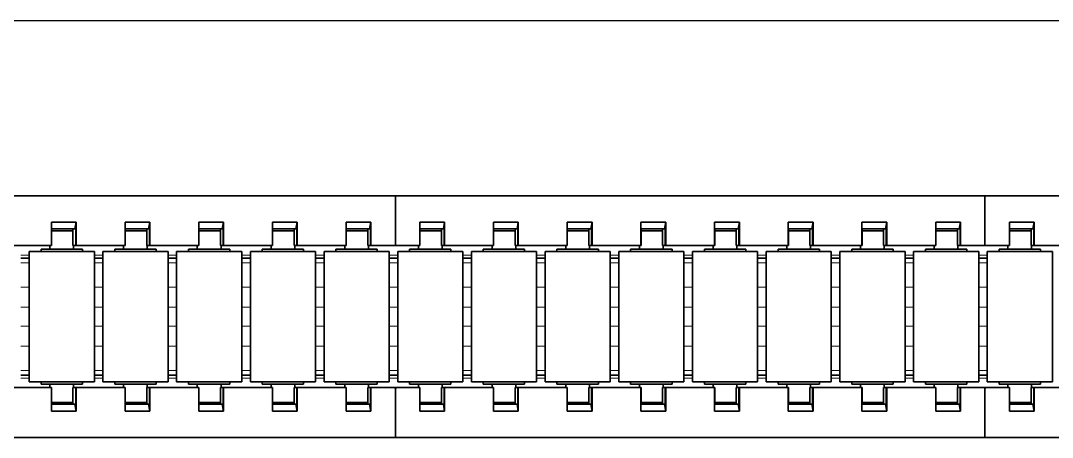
# Model space of a CAD drawing. Header units: inches. Extents: x 185496 to 352137, y 107182 to 179410.
# Drawn here: x 238042.2 to 238216.6, y 165834.1 to 165904.5 of the extents above; entities that cross this region are included whole.
import ezdxf

# ---------------------------------------------------------------- set-up
doc = ezdxf.new("R2010")
doc.units = ezdxf.units.IN
doc.header["$MEASUREMENT"] = 0

# ---------------------------------------------------------------- blocks, each defined once
blk = doc.blocks.new('liaojia')
at = {"color": 7, "lineweight": 35, "ltscale": 0.249049}
for p, q in [((799665.87, -279545.85), (799665.87, -279645.46)), ((799706.67, -279645.46), (799706.67, -279545.85)), ((799665.87, -279645.46), (799665.87, -279745.08)), ((799706.67, -279745.08), (799706.67, -279645.46)), ((799665.87, -279745.08), (799665.87, -279844.7)), ((799706.67, -279844.7), (799706.67, -279745.08))]:
    blk.add_line(p, q, dxfattribs=at)
at = {"color": 7, "lineweight": 35, "ltscale": 0.020671}
for p, q in [((799674.27, -279628.88), (799674.27, -279637.15)), ((799698.27, -279637.15), (799698.27, -279628.88)), ((799674.27, -279653.78), (799674.27, -279662.05)), ((799698.27, -279662.05), (799698.27, -279653.78)), ((799674.27, -279666.24), (799674.27, -279674.5)), ((799698.27, -279674.5), (799698.27, -279666.24)), ((799674.27, -279678.69), (799674.27, -279686.96)), ((799698.27, -279686.96), (799698.27, -279678.69)), ((799674.27, -279691.14), (799674.27, -279699.41)), ((799698.27, -279699.41), (799698.27, -279691.14)), ((799674.27, -279703.59), (799674.27, -279711.86)), ((799698.27, -279711.86), (799698.27, -279703.59)), ((799674.27, -279716.05), (799674.27, -279724.31)), ((799698.27, -279724.31), (799698.27, -279716.05)), ((799674.27, -279728.5), (799674.27, -279736.77)), ((799698.27, -279736.77), (799698.27, -279728.5)), ((799674.27, -279753.4), (799674.27, -279761.67)), ((799698.27, -279761.67), (799698.27, -279753.4)), ((799674.27, -279765.85), (799674.27, -279774.12)), ((799698.27, -279774.12), (799698.27, -279765.85)), ((799674.27, -279778.31), (799674.27, -279786.58)), ((799698.27, -279786.58), (799698.27, -279778.31)), ((799674.27, -279790.76), (799674.27, -279799.03)), ((799698.27, -279799.03), (799698.27, -279790.76)), ((799674.27, -279803.21), (799674.27, -279811.48)), ((799698.27, -279811.48), (799698.27, -279803.21))]:
    blk.add_line(p, q, dxfattribs=at)
at = {"color": 7, "lineweight": 35, "ltscale": 0.012551}
for p, q in [((799675.27, -279639.09), (799675.27, -279634.07)), ((799697.27, -279634.07), (799697.27, -279639.09)), ((799675.27, -279651.54), (799675.27, -279646.52)), ((799697.27, -279646.52), (799697.27, -279651.54)), ((799675.27, -279688.9), (799675.27, -279683.88)), ((799697.27, -279683.88), (799697.27, -279688.9)), ((799675.27, -279701.35), (799675.27, -279696.33)), ((799697.27, -279696.33), (799697.27, -279701.35)), ((799675.27, -279726.26), (799675.27, -279721.24)), ((799697.27, -279721.24), (799697.27, -279726.26)), ((799675.27, -279738.71), (799675.27, -279733.69)), ((799697.27, -279733.69), (799697.27, -279738.71)), ((799675.27, -279751.16), (799675.27, -279746.14)), ((799697.27, -279746.14), (799697.27, -279751.16)), ((799675.27, -279776.07), (799675.27, -279771.05)), ((799697.27, -279771.05), (799697.27, -279776.07)), ((799675.27, -279788.52), (799675.27, -279783.5)), ((799697.27, -279783.5), (799697.27, -279788.52))]:
    blk.add_line(p, q, dxfattribs=at)
at = {"color": 7, "lineweight": 35, "ltscale": 0.055}
for p, q in [((799675.27, -279634.07), (799697.27, -279634.07)), ((799675.27, -279645.07), (799697.27, -279645.07)), ((799675.27, -279646.52), (799697.27, -279646.52)), ((799675.27, -279657.52), (799697.27, -279657.52)), ((799675.27, -279658.97), (799697.27, -279658.97)), ((799675.27, -279669.97), (799697.27, -279669.97)), ((799675.27, -279671.43), (799697.27, -279671.43)), ((799675.27, -279682.43), (799697.27, -279682.43)), ((799675.27, -279683.88), (799697.27, -279683.88)), ((799675.27, -279694.88), (799697.27, -279694.88)), ((799675.27, -279696.33), (799697.27, -279696.33)), ((799675.27, -279707.33), (799697.27, -279707.33)), ((799675.27, -279708.78), (799697.27, -279708.78)), ((799675.27, -279719.78), (799697.27, -279719.78)), ((799675.27, -279721.24), (799697.27, -279721.24)), ((799675.27, -279732.24), (799697.27, -279732.24)), ((799675.27, -279733.69), (799697.27, -279733.69)), ((799675.27, -279744.69), (799697.27, -279744.69)), ((799675.27, -279746.14), (799697.27, -279746.14)), ((799675.27, -279757.14), (799697.27, -279757.14)), ((799675.27, -279758.59), (799697.27, -279758.59)), ((799675.27, -279769.59), (799697.27, -279769.59)), ((799675.27, -279771.05), (799697.27, -279771.05)), ((799675.27, -279782.05), (799697.27, -279782.05)), ((799675.27, -279783.5), (799697.27, -279783.5)), ((799675.27, -279794.5), (799697.27, -279794.5)), ((799675.27, -279795.95), (799697.27, -279795.95)), ((799675.27, -279806.95), (799697.27, -279806.95))]:
    blk.add_line(p, q, dxfattribs=at)
at = {"color": 7, "lineweight": 35, "ltscale": 0.007987}
for p, q in [((799674.87, -279639.26), (799674.87, -279636.07)), ((799697.67, -279636.07), (799697.67, -279639.26)), ((799674.87, -279676.62), (799674.87, -279673.43)), ((799697.67, -279673.43), (799697.67, -279676.62)), ((799674.87, -279689.07), (799674.87, -279685.88)), ((799697.67, -279685.88), (799697.67, -279689.07)), ((799674.87, -279726.43), (799674.87, -279723.24)), ((799697.67, -279723.24), (799697.67, -279726.43)), ((799674.87, -279738.88), (799674.87, -279735.69)), ((799697.67, -279735.69), (799697.67, -279738.88)), ((799674.87, -279763.79), (799674.87, -279760.59)), ((799697.67, -279760.59), (799697.67, -279763.79)), ((799674.87, -279776.24), (799674.87, -279773.05)), ((799697.67, -279773.05), (799697.67, -279776.24))]:
    blk.add_line(p, q, dxfattribs=at)
at = {"color": 7, "lineweight": 35, "ltscale": 0.000999832}
for p, q in [((799674.87, -279636.07), (799675.27, -279636.07)), ((799674.87, -279643.07), (799675.27, -279643.07)), ((799674.87, -279648.52), (799675.27, -279648.52)), ((799674.87, -279655.52), (799675.27, -279655.52)), ((799674.87, -279660.97), (799675.27, -279660.97)), ((799674.87, -279667.97), (799675.27, -279667.97)), ((799674.87, -279673.43), (799675.27, -279673.43)), ((799674.87, -279680.43), (799675.27, -279680.43)), ((799674.87, -279685.88), (799675.27, -279685.88)), ((799674.87, -279692.88), (799675.27, -279692.88)), ((799674.87, -279698.33), (799675.27, -279698.33)), ((799674.87, -279705.33), (799675.27, -279705.33)), ((799674.87, -279710.78), (799675.27, -279710.78)), ((799674.87, -279717.78), (799675.27, -279717.78)), ((799674.87, -279723.24), (799675.27, -279723.24)), ((799674.87, -279730.24), (799675.27, -279730.24)), ((799674.87, -279735.69), (799675.27, -279735.69)), ((799674.87, -279742.69), (799675.27, -279742.69)), ((799674.87, -279748.14), (799675.27, -279748.14)), ((799674.87, -279755.14), (799675.27, -279755.14)), ((799674.87, -279760.59), (799675.27, -279760.59)), ((799674.87, -279767.59), (799675.27, -279767.59)), ((799674.87, -279773.05), (799675.27, -279773.05)), ((799674.87, -279780.05), (799675.27, -279780.05)), ((799674.87, -279785.5), (799675.27, -279785.5)), ((799674.87, -279792.5), (799675.27, -279792.5)), ((799674.87, -279797.95), (799675.27, -279797.95)), ((799674.87, -279804.95), (799675.27, -279804.95))]:
    blk.add_line(p, q, dxfattribs=at)
at = {"color": 7, "lineweight": 35, "ltscale": 0.001}
for p, q in [((799697.27, -279636.07), (799697.67, -279636.07)), ((799697.27, -279643.07), (799697.67, -279643.07)), ((799697.27, -279648.52), (799697.67, -279648.52)), ((799697.27, -279655.52), (799697.67, -279655.52)), ((799697.27, -279660.97), (799697.67, -279660.97)), ((799697.27, -279667.97), (799697.67, -279667.97)), ((799697.27, -279673.43), (799697.67, -279673.43)), ((799697.27, -279680.43), (799697.67, -279680.43)), ((799697.27, -279685.88), (799697.67, -279685.88)), ((799697.27, -279692.88), (799697.67, -279692.88)), ((799697.27, -279698.33), (799697.67, -279698.33)), ((799697.27, -279705.33), (799697.67, -279705.33)), ((799697.27, -279710.78), (799697.67, -279710.78)), ((799697.27, -279717.78), (799697.67, -279717.78)), ((799697.27, -279723.24), (799697.67, -279723.24)), ((799697.27, -279730.24), (799697.67, -279730.24)), ((799697.27, -279735.69), (799697.67, -279735.69)), ((799697.27, -279742.69), (799697.67, -279742.69)), ((799697.27, -279748.14), (799697.67, -279748.14)), ((799697.27, -279755.14), (799697.67, -279755.14)), ((799697.27, -279760.59), (799697.67, -279760.59)), ((799697.27, -279767.59), (799697.67, -279767.59)), ((799697.27, -279773.05), (799697.67, -279773.05)), ((799697.27, -279780.05), (799697.67, -279780.05)), ((799697.27, -279785.5), (799697.67, -279785.5)), ((799697.27, -279792.5), (799697.67, -279792.5)), ((799697.27, -279797.95), (799697.67, -279797.95)), ((799697.27, -279804.95), (799697.67, -279804.95))]:
    blk.add_line(p, q, dxfattribs=at)
at = {"color": 7, "lineweight": 35, "ltscale": 0.002965}
for p, q in [((799670.31, -279637.15), (799671.47, -279637.36)), ((799701.07, -279637.36), (799702.24, -279637.15)), ((799670.31, -279649.6), (799671.47, -279649.82)), ((799701.07, -279649.82), (799702.24, -279649.6)), ((799670.31, -279662.05), (799671.47, -279662.27)), ((799701.07, -279662.27), (799702.24, -279662.05)), ((799670.31, -279674.5), (799671.47, -279674.72)), ((799701.07, -279674.72), (799702.24, -279674.5)), ((799670.31, -279686.96), (799671.47, -279687.17)), ((799701.07, -279687.17), (799702.24, -279686.96)), ((799670.31, -279699.41), (799671.47, -279699.63)), ((799701.07, -279699.63), (799702.24, -279699.41)), ((799670.31, -279711.86), (799671.47, -279712.08)), ((799701.07, -279712.08), (799702.24, -279711.86)), ((799670.31, -279724.31), (799671.47, -279724.53)), ((799701.07, -279724.53), (799702.24, -279724.31)), ((799670.31, -279736.77), (799671.47, -279736.98)), ((799701.07, -279736.98), (799702.24, -279736.77)), ((799670.31, -279749.22), (799671.47, -279749.44)), ((799701.07, -279749.44), (799702.24, -279749.22)), ((799670.31, -279761.67), (799671.47, -279761.89)), ((799701.07, -279761.89), (799702.24, -279761.67)), ((799670.31, -279774.12), (799671.47, -279774.34)), ((799701.07, -279774.34), (799702.24, -279774.12)), ((799670.31, -279786.58), (799671.47, -279786.79)), ((799701.07, -279786.79), (799702.24, -279786.58)), ((799670.31, -279799.03), (799671.47, -279799.25)), ((799701.07, -279799.25), (799702.24, -279799.03))]:
    blk.add_line(p, q, dxfattribs=at)
at = {"color": 7, "lineweight": 35, "ltscale": 0.009914}
for p, q in [((799670.31, -279637.15), (799674.27, -279637.15)), ((799698.27, -279637.15), (799702.24, -279637.15)), ((799674.27, -279641.33), (799670.31, -279641.33)), ((799702.24, -279641.33), (799698.27, -279641.33)), ((799670.31, -279649.6), (799674.27, -279649.6)), ((799698.27, -279649.6), (799702.24, -279649.6)), ((799674.27, -279653.78), (799670.31, -279653.78)), ((799702.24, -279653.78), (799698.27, -279653.78)), ((799670.31, -279662.05), (799674.27, -279662.05)), ((799698.27, -279662.05), (799702.24, -279662.05)), ((799674.27, -279666.24), (799670.31, -279666.24)), ((799702.24, -279666.24), (799698.27, -279666.24)), ((799670.31, -279674.5), (799674.27, -279674.5)), ((799698.27, -279674.5), (799702.24, -279674.5)), ((799674.27, -279678.69), (799670.31, -279678.69)), ((799702.24, -279678.69), (799698.27, -279678.69)), ((799670.31, -279686.96), (799674.27, -279686.96)), ((799698.27, -279686.96), (799702.24, -279686.96)), ((799674.27, -279691.14), (799670.31, -279691.14)), ((799702.24, -279691.14), (799698.27, -279691.14)), ((799670.31, -279699.41), (799674.27, -279699.41)), ((799698.27, -279699.41), (799702.24, -279699.41)), ((799674.27, -279703.59), (799670.31, -279703.59)), ((799702.24, -279703.59), (799698.27, -279703.59)), ((799670.31, -279711.86), (799674.27, -279711.86)), ((799698.27, -279711.86), (799702.24, -279711.86)), ((799674.27, -279716.05), (799670.31, -279716.05)), ((799702.24, -279716.05), (799698.27, -279716.05)), ((799670.31, -279724.31), (799674.27, -279724.31)), ((799698.27, -279724.31), (799702.24, -279724.31)), ((799674.27, -279728.5), (799670.31, -279728.5)), ((799702.24, -279728.5), (799698.27, -279728.5)), ((799670.31, -279736.77), (799674.27, -279736.77)), ((799698.27, -279736.77), (799702.24, -279736.77)), ((799674.27, -279740.95), (799670.31, -279740.95)), ((799702.24, -279740.95), (799698.27, -279740.95)), ((799670.31, -279749.22), (799674.27, -279749.22)), ((799698.27, -279749.22), (799702.24, -279749.22)), ((799674.27, -279753.4), (799670.31, -279753.4)), ((799702.24, -279753.4), (799698.27, -279753.4)), ((799670.31, -279761.67), (799674.27, -279761.67)), ((799698.27, -279761.67), (799702.24, -279761.67)), ((799674.27, -279765.85), (799670.31, -279765.85)), ((799702.24, -279765.85), (799698.27, -279765.85)), ((799670.31, -279774.12), (799674.27, -279774.12)), ((799698.27, -279774.12), (799702.24, -279774.12)), ((799674.27, -279778.31), (799670.31, -279778.31)), ((799702.24, -279778.31), (799698.27, -279778.31)), ((799670.31, -279786.58), (799674.27, -279786.58)), ((799698.27, -279786.58), (799702.24, -279786.58)), ((799674.27, -279790.76), (799670.31, -279790.76)), ((799702.24, -279790.76), (799698.27, -279790.76)), ((799670.31, -279799.03), (799674.27, -279799.03)), ((799698.27, -279799.03), (799702.24, -279799.03)), ((799674.27, -279803.21), (799670.31, -279803.21)), ((799702.24, -279803.21), (799698.27, -279803.21))]:
    blk.add_line(p, q, dxfattribs=at)
at = {"color": 7, "lineweight": 35, "ltscale": 0.01046}
for p, q in [((799670.31, -279641.33), (799670.31, -279637.15)), ((799702.24, -279637.15), (799702.24, -279641.33)), ((799670.31, -279653.78), (799670.31, -279649.6)), ((799702.24, -279649.6), (799702.24, -279653.78)), ((799670.31, -279666.24), (799670.31, -279662.05)), ((799702.24, -279662.05), (799702.24, -279666.24)), ((799670.31, -279678.69), (799670.31, -279674.5)), ((799702.24, -279674.5), (799702.24, -279678.69)), ((799670.31, -279691.14), (799670.31, -279686.96)), ((799702.24, -279686.96), (799702.24, -279691.14)), ((799670.31, -279703.59), (799670.31, -279699.41)), ((799702.24, -279699.41), (799702.24, -279703.59)), ((799670.31, -279716.05), (799670.31, -279711.86)), ((799702.24, -279711.86), (799702.24, -279716.05)), ((799670.31, -279728.5), (799670.31, -279724.31)), ((799702.24, -279724.31), (799702.24, -279728.5)), ((799670.31, -279740.95), (799670.31, -279736.77)), ((799702.24, -279736.77), (799702.24, -279740.95)), ((799670.31, -279753.4), (799670.31, -279749.22)), ((799702.24, -279749.22), (799702.24, -279753.4)), ((799670.31, -279765.85), (799670.31, -279761.67)), ((799702.24, -279761.67), (799702.24, -279765.85)), ((799670.31, -279778.31), (799670.31, -279774.12)), ((799702.24, -279774.12), (799702.24, -279778.31)), ((799670.31, -279790.76), (799670.31, -279786.58)), ((799702.24, -279786.58), (799702.24, -279790.76)), ((799670.31, -279803.21), (799670.31, -279799.03)), ((799702.24, -279799.03), (799702.24, -279803.21))]:
    blk.add_line(p, q, dxfattribs=at)
at = {"color": 7, "lineweight": 35, "ltscale": 0.007}
for p, q in [((799671.47, -279637.22), (799674.27, -279637.22)), ((799671.47, -279637.68), (799674.27, -279637.68)), ((799698.27, -279637.22), (799701.07, -279637.22)), ((799701.07, -279637.68), (799698.27, -279637.68)), ((799671.47, -279641.31), (799674.27, -279641.31)), ((799698.27, -279641.31), (799701.07, -279641.31)), ((799671.47, -279649.67), (799674.27, -279649.67)), ((799674.27, -279650.13), (799671.47, -279650.13)), ((799698.27, -279649.67), (799701.07, -279649.67)), ((799701.07, -279650.13), (799698.27, -279650.13)), ((799671.47, -279653.77), (799674.27, -279653.77)), ((799701.07, -279653.77), (799698.27, -279653.77)), ((799671.47, -279662.13), (799674.27, -279662.13)), ((799671.47, -279662.58), (799674.27, -279662.58)), ((799698.27, -279662.13), (799701.07, -279662.13)), ((799701.07, -279662.58), (799698.27, -279662.58)), ((799671.47, -279666.22), (799674.27, -279666.22)), ((799701.07, -279666.22), (799698.27, -279666.22)), ((799671.47, -279674.58), (799674.27, -279674.58)), ((799671.47, -279675.03), (799674.27, -279675.03)), ((799698.27, -279674.58), (799701.07, -279674.58)), ((799701.07, -279675.03), (799698.27, -279675.03)), ((799671.47, -279678.67), (799674.27, -279678.67)), ((799701.07, -279678.67), (799698.27, -279678.67)), ((799671.47, -279687.03), (799674.27, -279687.03)), ((799671.47, -279687.49), (799674.27, -279687.49)), ((799698.27, -279687.03), (799701.07, -279687.03)), ((799701.07, -279687.49), (799698.27, -279687.49)), ((799671.47, -279691.12), (799674.27, -279691.12)), ((799701.07, -279691.12), (799698.27, -279691.12)), ((799671.47, -279699.48), (799674.27, -279699.48)), ((799698.27, -279699.48), (799701.07, -279699.48)), ((799671.47, -279699.94), (799674.27, -279699.94)), ((799701.07, -279699.94), (799698.27, -279699.94)), ((799671.47, -279703.58), (799674.27, -279703.58)), ((799701.07, -279703.58), (799698.27, -279703.58)), ((799671.47, -279711.94), (799674.27, -279711.94)), ((799698.27, -279711.94), (799701.07, -279711.94)), ((799671.47, -279712.39), (799674.27, -279712.39)), ((799701.07, -279712.39), (799698.27, -279712.39)), ((799671.47, -279716.03), (799674.27, -279716.03)), ((799701.07, -279716.03), (799698.27, -279716.03)), ((799671.47, -279724.39), (799674.27, -279724.39)), ((799671.47, -279724.84), (799674.27, -279724.84)), ((799698.27, -279724.39), (799701.07, -279724.39)), ((799701.07, -279724.84), (799698.27, -279724.84)), ((799671.47, -279728.48), (799674.27, -279728.48)), ((799701.07, -279728.48), (799698.27, -279728.48)), ((799671.47, -279736.84), (799674.27, -279736.84)), ((799671.47, -279737.3), (799674.27, -279737.3)), ((799698.27, -279736.84), (799701.07, -279736.84)), ((799701.07, -279737.3), (799698.27, -279737.3)), ((799671.47, -279740.93), (799674.27, -279740.93)), ((799698.27, -279740.93), (799701.07, -279740.93)), ((799671.47, -279749.29), (799674.27, -279749.29)), ((799674.27, -279749.75), (799671.47, -279749.75)), ((799698.27, -279749.29), (799701.07, -279749.29)), ((799701.07, -279749.75), (799698.27, -279749.75)), ((799671.47, -279753.39), (799674.27, -279753.39)), ((799701.07, -279753.39), (799698.27, -279753.39)), ((799671.47, -279761.75), (799674.27, -279761.75)), ((799671.47, -279762.2), (799674.27, -279762.2)), ((799698.27, -279761.75), (799701.07, -279761.75)), ((799701.07, -279762.2), (799698.27, -279762.2)), ((799671.47, -279765.84), (799674.27, -279765.84)), ((799701.07, -279765.84), (799698.27, -279765.84)), ((799671.47, -279774.2), (799674.27, -279774.2)), ((799671.47, -279774.65), (799674.27, -279774.65)), ((799698.27, -279774.2), (799701.07, -279774.2)), ((799701.07, -279774.65), (799698.27, -279774.65)), ((799671.47, -279778.29), (799674.27, -279778.29)), ((799701.07, -279778.29), (799698.27, -279778.29)), ((799671.47, -279786.65), (799674.27, -279786.65)), ((799698.27, -279786.65), (799701.07, -279786.65)), ((799671.47, -279787.11), (799674.27, -279787.11)), ((799701.07, -279787.11), (799698.27, -279787.11)), ((799671.47, -279790.74), (799674.27, -279790.74)), ((799701.07, -279790.74), (799698.27, -279790.74)), ((799671.47, -279799.1), (799674.27, -279799.1)), ((799698.27, -279799.1), (799701.07, -279799.1)), ((799671.47, -279799.56), (799674.27, -279799.56)), ((799701.07, -279799.56), (799698.27, -279799.56)), ((799671.47, -279803.2), (799674.27, -279803.2)), ((799701.07, -279803.2), (799698.27, -279803.2))]:
    blk.add_line(p, q, dxfattribs=at)
at = {"color": 7, "lineweight": 35, "ltscale": 0.000894165}
for p, q in [((799671.47, -279637.58), (799671.47, -279637.22)), ((799701.07, -279637.22), (799701.07, -279637.58)), ((799671.47, -279650.03), (799671.47, -279649.67)), ((799701.07, -279649.67), (799701.07, -279650.03)), ((799671.47, -279687.39), (799671.47, -279687.03)), ((799701.07, -279687.03), (799701.07, -279687.39)), ((799671.47, -279737.2), (799671.47, -279736.84)), ((799701.07, -279736.84), (799701.07, -279737.2)), ((799671.47, -279774.56), (799671.47, -279774.2)), ((799701.07, -279774.2), (799701.07, -279774.56))]:
    blk.add_line(p, q, dxfattribs=at)
at = {"color": 7, "lineweight": 35, "ltscale": 0.000357056}
for p, q in [((799671.47, -279637.36), (799671.47, -279637.22)), ((799671.47, -279649.82), (799671.47, -279649.67)), ((799671.47, -279674.72), (799671.47, -279674.58)), ((799671.47, -279687.17), (799671.47, -279687.03)), ((799671.47, -279724.53), (799671.47, -279724.39)), ((799671.47, -279736.98), (799671.47, -279736.84)), ((799671.47, -279761.89), (799671.47, -279761.75)), ((799671.47, -279774.34), (799671.47, -279774.2))]:
    blk.add_line(p, q, dxfattribs=at)
at = {"color": 7, "lineweight": 35, "ltscale": 0.000537109}
for p, q in [((799671.47, -279637.36), (799671.47, -279637.58)), ((799671.47, -279650.03), (799671.47, -279649.82)), ((799671.47, -279662.27), (799671.47, -279662.48)), ((799671.47, -279687.17), (799671.47, -279687.39)), ((799671.47, -279699.63), (799671.47, -279699.84)), ((799671.47, -279712.08), (799671.47, -279712.29)), ((799671.47, -279736.98), (799671.47, -279737.2)), ((799671.47, -279749.65), (799671.47, -279749.44)), ((799671.47, -279774.34), (799671.47, -279774.56)), ((799671.47, -279786.79), (799671.47, -279787.01)), ((799671.47, -279799.25), (799671.47, -279799.46))]:
    blk.add_line(p, q, dxfattribs=at)
at = {"color": 7, "lineweight": 35, "ltscale": 0.009386}
for p, q in [((799671.47, -279637.58), (799671.47, -279641.33)), ((799701.07, -279641.33), (799701.07, -279637.58)), ((799671.47, -279650.03), (799671.47, -279653.79)), ((799701.07, -279653.79), (799701.07, -279650.03)), ((799671.47, -279662.48), (799671.47, -279666.24)), ((799701.07, -279666.24), (799701.07, -279662.48)), ((799671.47, -279674.94), (799671.47, -279678.69)), ((799701.07, -279678.69), (799701.07, -279674.94)), ((799671.47, -279687.39), (799671.47, -279691.14)), ((799701.07, -279691.14), (799701.07, -279687.39)), ((799671.47, -279699.84), (799671.47, -279703.6)), ((799701.07, -279703.6), (799701.07, -279699.84)), ((799671.47, -279712.29), (799671.47, -279716.05)), ((799701.07, -279716.05), (799701.07, -279712.29)), ((799671.47, -279724.75), (799671.47, -279728.5)), ((799701.07, -279728.5), (799701.07, -279724.75)), ((799671.47, -279737.2), (799671.47, -279740.95)), ((799701.07, -279740.95), (799701.07, -279737.2)), ((799671.47, -279749.65), (799671.47, -279753.41)), ((799701.07, -279753.41), (799701.07, -279749.65)), ((799671.47, -279762.1), (799671.47, -279765.86)), ((799701.07, -279765.86), (799701.07, -279762.1)), ((799671.47, -279774.56), (799671.47, -279778.31)), ((799701.07, -279778.31), (799701.07, -279774.56)), ((799671.47, -279787.01), (799671.47, -279790.76)), ((799701.07, -279790.76), (799701.07, -279787.01)), ((799671.47, -279799.46), (799671.47, -279803.22)), ((799701.07, -279803.22), (799701.07, -279799.46))]:
    blk.add_line(p, q, dxfattribs=at)
at = {"color": 7, "lineweight": 35, "ltscale": 0.005169}
for p, q in [((799671.77, -279639.74), (799671.77, -279637.68)), ((799671.77, -279677.1), (799671.77, -279675.03)), ((799671.77, -279726.91), (799671.77, -279724.84)), ((799671.77, -279764.27), (799671.77, -279762.2)), ((799671.77, -279776.72), (799671.77, -279774.65))]:
    blk.add_line(p, q, dxfattribs=at)
at = {"color": 7, "lineweight": 35, "ltscale": 0.004297}
for p, q in [((799671.77, -279639.4), (799671.77, -279637.68)), ((799700.77, -279637.68), (799700.77, -279639.4)), ((799671.77, -279664.3), (799671.77, -279662.58)), ((799700.77, -279662.58), (799700.77, -279664.3)), ((799671.77, -279676.75), (799671.77, -279675.03)), ((799700.77, -279675.03), (799700.77, -279676.75)), ((799671.77, -279714.11), (799671.77, -279712.39)), ((799700.77, -279712.39), (799700.77, -279714.11)), ((799671.77, -279726.56), (799671.77, -279724.84)), ((799700.77, -279724.84), (799700.77, -279726.56)), ((799671.77, -279751.47), (799671.77, -279749.75)), ((799700.77, -279749.75), (799700.77, -279751.47)), ((799671.77, -279763.92), (799671.77, -279762.2)), ((799700.77, -279762.2), (799700.77, -279763.92)), ((799671.77, -279776.37), (799671.77, -279774.65)), ((799700.77, -279774.65), (799700.77, -279776.37)), ((799671.77, -279801.28), (799671.77, -279799.56)), ((799700.77, -279799.56), (799700.77, -279801.28))]:
    blk.add_line(p, q, dxfattribs=at)
at = {"color": 7, "lineweight": 35, "ltscale": 0.000187683}
for p, q in [((799674.27, -279637.22), (799674.27, -279637.15)), ((799698.27, -279637.22), (799698.27, -279637.15)), ((799674.27, -279649.67), (799674.27, -279649.6)), ((799698.27, -279649.67), (799698.27, -279649.6)), ((799674.27, -279674.58), (799674.27, -279674.5)), ((799698.27, -279674.58), (799698.27, -279674.5)), ((799674.27, -279687.03), (799674.27, -279686.96)), ((799698.27, -279687.03), (799698.27, -279686.96)), ((799674.27, -279724.39), (799674.27, -279724.31)), ((799698.27, -279724.39), (799698.27, -279724.31)), ((799674.27, -279736.84), (799674.27, -279736.77)), ((799698.27, -279736.84), (799698.27, -279736.77)), ((799674.27, -279761.75), (799674.27, -279761.67)), ((799698.27, -279761.75), (799698.27, -279761.67)), ((799674.27, -279774.2), (799674.27, -279774.12)), ((799698.27, -279774.2), (799698.27, -279774.12))]:
    blk.add_line(p, q, dxfattribs=at)
at = {"color": 7, "lineweight": 35, "ltscale": 0.001138}
for p, q in [((799674.27, -279637.22), (799674.27, -279637.68)), ((799698.27, -279637.68), (799698.27, -279637.22)), ((799674.27, -279649.67), (799674.27, -279650.13)), ((799698.27, -279650.13), (799698.27, -279649.67)), ((799674.27, -279662.13), (799674.27, -279662.58)), ((799698.27, -279662.58), (799698.27, -279662.13)), ((799674.27, -279674.58), (799674.27, -279675.03)), ((799698.27, -279675.03), (799698.27, -279674.58)), ((799674.27, -279687.03), (799674.27, -279687.49)), ((799698.27, -279687.49), (799698.27, -279687.03)), ((799674.27, -279699.48), (799674.27, -279699.94)), ((799698.27, -279699.94), (799698.27, -279699.48)), ((799674.27, -279711.94), (799674.27, -279712.39)), ((799698.27, -279712.39), (799698.27, -279711.94)), ((799674.27, -279724.39), (799674.27, -279724.84)), ((799698.27, -279724.84), (799698.27, -279724.39)), ((799674.27, -279736.84), (799674.27, -279737.3)), ((799698.27, -279737.3), (799698.27, -279736.84)), ((799674.27, -279749.29), (799674.27, -279749.75)), ((799698.27, -279749.75), (799698.27, -279749.29)), ((799674.27, -279761.75), (799674.27, -279762.2)), ((799698.27, -279762.2), (799698.27, -279761.75)), ((799674.27, -279774.2), (799674.27, -279774.65)), ((799698.27, -279774.65), (799698.27, -279774.2)), ((799674.27, -279786.65), (799674.27, -279787.11)), ((799698.27, -279787.11), (799698.27, -279786.65)), ((799674.27, -279799.1), (799674.27, -279799.56)), ((799698.27, -279799.56), (799698.27, -279799.1))]:
    blk.add_line(p, q, dxfattribs=at)
at = {"color": 7, "lineweight": 35, "ltscale": 0.0015}
for p, q in [((799674.27, -279637.57), (799674.87, -279637.57)), ((799697.67, -279637.57), (799698.27, -279637.57)), ((799674.27, -279641.57), (799674.87, -279641.57)), ((799697.67, -279641.57), (799698.27, -279641.57)), ((799674.27, -279650.02), (799674.87, -279650.02)), ((799697.67, -279650.02), (799698.27, -279650.02)), ((799674.27, -279654.02), (799674.87, -279654.02)), ((799697.67, -279654.02), (799698.27, -279654.02)), ((799674.27, -279662.47), (799674.87, -279662.47)), ((799697.67, -279662.47), (799698.27, -279662.47)), ((799674.27, -279666.47), (799674.87, -279666.47)), ((799697.67, -279666.47), (799698.27, -279666.47)), ((799674.27, -279674.93), (799674.87, -279674.93)), ((799697.67, -279674.93), (799698.27, -279674.93)), ((799674.27, -279678.93), (799674.87, -279678.93)), ((799697.67, -279678.93), (799698.27, -279678.93)), ((799674.27, -279687.38), (799674.87, -279687.38)), ((799697.67, -279687.38), (799698.27, -279687.38)), ((799674.27, -279691.38), (799674.87, -279691.38)), ((799697.67, -279691.38), (799698.27, -279691.38)), ((799674.27, -279699.83), (799674.87, -279699.83)), ((799697.67, -279699.83), (799698.27, -279699.83)), ((799674.27, -279703.83), (799674.87, -279703.83)), ((799697.67, -279703.83), (799698.27, -279703.83)), ((799674.27, -279712.28), (799674.87, -279712.28)), ((799697.67, -279712.28), (799698.27, -279712.28)), ((799674.27, -279716.28), (799674.87, -279716.28)), ((799697.67, -279716.28), (799698.27, -279716.28)), ((799674.27, -279724.74), (799674.87, -279724.74)), ((799697.67, -279724.74), (799698.27, -279724.74)), ((799674.27, -279728.74), (799674.87, -279728.74)), ((799697.67, -279728.74), (799698.27, -279728.74)), ((799674.27, -279737.19), (799674.87, -279737.19)), ((799697.67, -279737.19), (799698.27, -279737.19)), ((799674.27, -279741.19), (799674.87, -279741.19)), ((799697.67, -279741.19), (799698.27, -279741.19)), ((799674.27, -279749.64), (799674.87, -279749.64)), ((799697.67, -279749.64), (799698.27, -279749.64)), ((799674.27, -279753.64), (799674.87, -279753.64)), ((799697.67, -279753.64), (799698.27, -279753.64)), ((799674.27, -279762.09), (799674.87, -279762.09)), ((799697.67, -279762.09), (799698.27, -279762.09)), ((799674.27, -279766.09), (799674.87, -279766.09)), ((799697.67, -279766.09), (799698.27, -279766.09)), ((799674.27, -279774.55), (799674.87, -279774.55)), ((799697.67, -279774.55), (799698.27, -279774.55)), ((799674.27, -279778.55), (799674.87, -279778.55)), ((799697.67, -279778.55), (799698.27, -279778.55)), ((799674.27, -279787), (799674.87, -279787)), ((799697.67, -279787), (799698.27, -279787)), ((799674.27, -279791), (799674.87, -279791)), ((799697.67, -279791), (799698.27, -279791)), ((799674.27, -279799.45), (799674.87, -279799.45)), ((799697.67, -279799.45), (799698.27, -279799.45)), ((799674.27, -279803.45), (799674.87, -279803.45)), ((799697.67, -279803.45), (799698.27, -279803.45))]:
    blk.add_line(p, q, dxfattribs=at)
at = {"color": 7, "lineweight": 35, "ltscale": 0.000243378}
for p, q in [((799701.07, -279637.68), (799701.07, -279637.58)), ((799701.07, -279687.49), (799701.07, -279687.39)), ((799701.07, -279737.3), (799701.07, -279737.2)), ((799701.07, -279774.65), (799701.07, -279774.56))]:
    blk.add_line(p, q, dxfattribs=at)
at = {"color": 7, "lineweight": 13, "ltscale": 0.009093}
for p, q in [((799701.07, -279641.31), (799701.07, -279637.68)), ((799701.07, -279653.77), (799701.07, -279650.13)), ((799701.07, -279666.22), (799701.07, -279662.58)), ((799701.07, -279678.67), (799701.07, -279675.03)), ((799701.07, -279691.12), (799701.07, -279687.49)), ((799701.07, -279703.58), (799701.07, -279699.94)), ((799701.07, -279716.03), (799701.07, -279712.39)), ((799701.07, -279728.48), (799701.07, -279724.84)), ((799701.07, -279740.93), (799701.07, -279737.3)), ((799701.07, -279753.39), (799701.07, -279749.75)), ((799701.07, -279765.84), (799701.07, -279762.2)), ((799701.07, -279778.29), (799701.07, -279774.65)), ((799701.07, -279790.74), (799701.07, -279787.11)), ((799701.07, -279803.2), (799701.07, -279799.56))]:
    blk.add_line(p, q, dxfattribs=at)
at = {"color": 7, "lineweight": 35, "ltscale": 0.004796}
for p, q in [((799671.77, -279641.31), (799671.77, -279639.4)), ((799700.77, -279639.4), (799700.77, -279641.31)), ((799671.77, -279666.22), (799671.77, -279664.3)), ((799700.77, -279664.3), (799700.77, -279666.22)), ((799671.77, -279678.67), (799671.77, -279676.75)), ((799700.77, -279676.75), (799700.77, -279678.67)), ((799671.77, -279716.03), (799671.77, -279714.11)), ((799700.77, -279714.11), (799700.77, -279716.03)), ((799671.77, -279728.48), (799671.77, -279726.56)), ((799700.77, -279726.56), (799700.77, -279728.48)), ((799671.77, -279753.39), (799671.77, -279751.47)), ((799700.77, -279751.47), (799700.77, -279753.39)), ((799671.77, -279765.84), (799671.77, -279763.92)), ((799700.77, -279763.92), (799700.77, -279765.84)), ((799671.77, -279803.2), (799671.77, -279801.28)), ((799700.77, -279801.28), (799700.77, -279803.2))]:
    blk.add_line(p, q, dxfattribs=at)
at = {"color": 7, "lineweight": 35, "ltscale": 0.003925}
for p, q in [((799671.77, -279641.31), (799671.77, -279639.74)), ((799671.77, -279653.77), (799671.77, -279652.2)), ((799671.77, -279666.22), (799671.77, -279664.65)), ((799671.77, -279678.67), (799671.77, -279677.1)), ((799671.77, -279691.12), (799671.77, -279689.55)), ((799671.77, -279703.58), (799671.77, -279702.01)), ((799671.77, -279716.03), (799671.77, -279714.46)), ((799671.77, -279728.48), (799671.77, -279726.91)), ((799671.77, -279740.93), (799671.77, -279739.36)), ((799671.77, -279753.39), (799671.77, -279751.82)), ((799671.77, -279765.84), (799671.77, -279764.27)), ((799671.77, -279778.29), (799671.77, -279776.72)), ((799671.77, -279790.74), (799671.77, -279789.17)), ((799671.77, -279803.2), (799671.77, -279801.63))]:
    blk.add_line(p, q, dxfattribs=at)
at = {"color": 7, "lineweight": 35, "ltscale": 0.009513}
for p, q in [((799674.87, -279643.07), (799674.87, -279639.26)), ((799697.67, -279643.07), (799697.67, -279639.26)), ((799674.87, -279667.97), (799674.87, -279664.17)), ((799697.67, -279667.97), (799697.67, -279664.17)), ((799674.87, -279680.43), (799674.87, -279676.62)), ((799697.67, -279680.43), (799697.67, -279676.62)), ((799674.87, -279692.88), (799674.87, -279689.07)), ((799697.67, -279692.88), (799697.67, -279689.07)), ((799674.87, -279717.78), (799674.87, -279713.98)), ((799697.67, -279717.78), (799697.67, -279713.98)), ((799674.87, -279730.24), (799674.87, -279726.43)), ((799697.67, -279730.24), (799697.67, -279726.43)), ((799674.87, -279742.69), (799674.87, -279738.88)), ((799697.67, -279742.69), (799697.67, -279738.88)), ((799674.87, -279755.14), (799674.87, -279751.34)), ((799697.67, -279755.14), (799697.67, -279751.34)), ((799674.87, -279767.59), (799674.87, -279763.79)), ((799697.67, -279767.59), (799697.67, -279763.79)), ((799674.87, -279780.05), (799674.87, -279776.24)), ((799697.67, -279780.05), (799697.67, -279776.24)), ((799674.87, -279804.95), (799674.87, -279801.15)), ((799697.67, -279804.95), (799697.67, -279801.15))]:
    blk.add_line(p, q, dxfattribs=at)
at = {"color": 7, "lineweight": 35, "ltscale": 0.014948}
for p, q in [((799675.27, -279645.07), (799675.27, -279639.09)), ((799697.27, -279639.09), (799697.27, -279645.07)), ((799675.27, -279657.52), (799675.27, -279651.54)), ((799697.27, -279651.54), (799697.27, -279657.52)), ((799675.27, -279669.97), (799675.27, -279664)), ((799697.27, -279664), (799697.27, -279669.97)), ((799675.27, -279682.43), (799675.27, -279676.45)), ((799697.27, -279676.45), (799697.27, -279682.43)), ((799675.27, -279694.88), (799675.27, -279688.9)), ((799697.27, -279688.9), (799697.27, -279694.88)), ((799675.27, -279719.78), (799675.27, -279713.8)), ((799697.27, -279713.8), (799697.27, -279719.78)), ((799675.27, -279732.24), (799675.27, -279726.26)), ((799697.27, -279726.26), (799697.27, -279732.24)), ((799675.27, -279744.69), (799675.27, -279738.71)), ((799697.27, -279738.71), (799697.27, -279744.69)), ((799675.27, -279769.59), (799675.27, -279763.61)), ((799697.27, -279763.61), (799697.27, -279769.59)), ((799675.27, -279782.05), (799675.27, -279776.07)), ((799697.27, -279776.07), (799697.27, -279782.05)), ((799675.27, -279806.95), (799675.27, -279800.97)), ((799697.27, -279800.97), (799697.27, -279806.95))]:
    blk.add_line(p, q, dxfattribs=at)
at = {"color": 7, "lineweight": 35, "ltscale": 4.11987e-05}
for p, q in [((799674.27, -279641.31), (799674.27, -279641.33)), ((799698.27, -279641.33), (799698.27, -279641.31)), ((799701.07, -279641.33), (799701.07, -279641.31)), ((799674.27, -279653.77), (799674.27, -279653.78)), ((799698.27, -279653.78), (799698.27, -279653.77)), ((799701.07, -279653.77), (799701.07, -279653.78)), ((799674.27, -279691.12), (799674.27, -279691.14)), ((799698.27, -279691.14), (799698.27, -279691.12)), ((799701.07, -279691.12), (799701.07, -279691.14)), ((799674.27, -279740.93), (799674.27, -279740.95)), ((799698.27, -279740.95), (799698.27, -279740.93)), ((799701.07, -279740.95), (799701.07, -279740.93)), ((799674.27, -279778.29), (799674.27, -279778.31)), ((799698.27, -279778.31), (799698.27, -279778.29)), ((799701.07, -279778.29), (799701.07, -279778.31)), ((799674.27, -279790.74), (799674.27, -279790.76)), ((799698.27, -279790.76), (799698.27, -279790.74)), ((799701.07, -279790.74), (799701.07, -279790.76))]:
    blk.add_line(p, q, dxfattribs=at)
at = {"color": 7, "lineweight": 35, "ltscale": 0.009837}
for p, q in [((799674.27, -279641.33), (799674.27, -279645.27)), ((799698.27, -279645.27), (799698.27, -279641.33)), ((799674.27, -279645.66), (799674.27, -279649.6)), ((799698.27, -279649.6), (799698.27, -279645.66)), ((799674.27, -279745.28), (799674.27, -279749.22)), ((799698.27, -279749.22), (799698.27, -279745.28))]:
    blk.add_line(p, q, dxfattribs=at)
at = {"color": 7, "lineweight": 35, "ltscale": 0.00032692}
for p, q in [((799665.87, -279645.23), (799665.87, -279645.36)), ((799665.87, -279744.85), (799665.87, -279744.98))]:
    blk.add_line(p, q, dxfattribs=at)
at = {"color": 7, "lineweight": 35, "ltscale": 0.0205}
for p, q in [((799665.87, -279645.46), (799674.07, -279645.46)), ((799674.07, -279645.46), (799665.87, -279645.46)), ((799698.47, -279645.46), (799706.67, -279645.46)), ((799706.67, -279645.46), (799698.47, -279645.46)), ((799665.87, -279745.08), (799674.07, -279745.08)), ((799674.07, -279745.08), (799665.87, -279745.08)), ((799698.47, -279745.08), (799706.67, -279745.08)), ((799706.67, -279745.08), (799698.47, -279745.08))]:
    blk.add_line(p, q, dxfattribs=at)
at = {"color": 7, "lineweight": 35, "ltscale": 0.000653839}
for p, q in [((799665.87, -279645.46), (799665.87, -279645.73)), ((799674.27, -279645.27), (799674.27, -279645.53)), ((799698.27, -279645.53), (799698.27, -279645.27)), ((799665.87, -279745.08), (799665.87, -279745.35))]:
    blk.add_line(p, q, dxfattribs=at)
at = {"color": 7, "lineweight": 35, "ltscale": 0.000336456}
blk.add_line((799674.27, -279645.53), (799674.27, -279645.66), dxfattribs=at)
at = {"color": 7, "lineweight": 13, "ltscale": 0.003631}
for p, q in [((799675.87, -279646.52), (799675.87, -279645.07)), ((799677.19, -279646.52), (799677.19, -279645.07)), ((799681.31, -279646.52), (799681.31, -279645.07)), ((799684.67, -279646.52), (799684.67, -279645.07)), ((799687.88, -279646.52), (799687.88, -279645.07)), ((799691.24, -279646.52), (799691.24, -279645.07)), ((799695.36, -279646.52), (799695.36, -279645.07)), ((799696.67, -279646.52), (799696.67, -279645.07)), ((799675.87, -279658.97), (799675.87, -279657.52)), ((799677.19, -279658.97), (799677.19, -279657.52)), ((799681.31, -279658.97), (799681.31, -279657.52)), ((799684.67, -279658.97), (799684.67, -279657.52)), ((799687.88, -279658.97), (799687.88, -279657.52)), ((799691.24, -279658.97), (799691.24, -279657.52)), ((799695.36, -279658.97), (799695.36, -279657.52)), ((799696.67, -279658.97), (799696.67, -279657.52)), ((799675.87, -279671.43), (799675.87, -279669.97)), ((799677.19, -279671.43), (799677.19, -279669.97)), ((799681.31, -279671.43), (799681.31, -279669.97)), ((799684.67, -279671.43), (799684.67, -279669.97)), ((799687.88, -279671.43), (799687.88, -279669.97)), ((799691.24, -279671.43), (799691.24, -279669.97)), ((799695.36, -279671.43), (799695.36, -279669.97)), ((799696.67, -279671.43), (799696.67, -279669.97)), ((799675.87, -279683.88), (799675.87, -279682.43)), ((799677.19, -279683.88), (799677.19, -279682.43)), ((799681.31, -279683.88), (799681.31, -279682.43)), ((799684.67, -279683.88), (799684.67, -279682.43)), ((799687.88, -279683.88), (799687.88, -279682.43)), ((799691.24, -279683.88), (799691.24, -279682.43)), ((799695.36, -279683.88), (799695.36, -279682.43)), ((799696.67, -279683.88), (799696.67, -279682.43)), ((799675.87, -279696.33), (799675.87, -279694.88)), ((799677.19, -279696.33), (799677.19, -279694.88)), ((799681.31, -279696.33), (799681.31, -279694.88)), ((799684.67, -279696.33), (799684.67, -279694.88)), ((799687.88, -279696.33), (799687.88, -279694.88)), ((799691.24, -279696.33), (799691.24, -279694.88)), ((799695.36, -279696.33), (799695.36, -279694.88)), ((799696.67, -279696.33), (799696.67, -279694.88)), ((799675.87, -279708.78), (799675.87, -279707.33)), ((799677.19, -279708.78), (799677.19, -279707.33)), ((799681.31, -279708.78), (799681.31, -279707.33)), ((799684.67, -279708.78), (799684.67, -279707.33)), ((799687.88, -279708.78), (799687.88, -279707.33)), ((799691.24, -279708.78), (799691.24, -279707.33)), ((799695.36, -279708.78), (799695.36, -279707.33)), ((799696.67, -279708.78), (799696.67, -279707.33)), ((799675.87, -279721.24), (799675.87, -279719.78)), ((799677.19, -279721.24), (799677.19, -279719.78)), ((799681.31, -279721.24), (799681.31, -279719.78)), ((799684.67, -279721.24), (799684.67, -279719.78)), ((799687.88, -279721.24), (799687.88, -279719.78)), ((799691.24, -279721.24), (799691.24, -279719.78)), ((799695.36, -279721.24), (799695.36, -279719.78)), ((799696.67, -279721.24), (799696.67, -279719.78)), ((799675.87, -279733.69), (799675.87, -279732.24)), ((799677.19, -279733.69), (799677.19, -279732.24)), ((799681.31, -279733.69), (799681.31, -279732.24)), ((799684.67, -279733.69), (799684.67, -279732.24)), ((799687.88, -279733.69), (799687.88, -279732.24)), ((799691.24, -279733.69), (799691.24, -279732.24)), ((799695.36, -279733.69), (799695.36, -279732.24)), ((799696.67, -279733.69), (799696.67, -279732.24)), ((799675.87, -279746.14), (799675.87, -279744.69)), ((799677.19, -279746.14), (799677.19, -279744.69)), ((799681.31, -279746.14), (799681.31, -279744.69)), ((799684.67, -279746.14), (799684.67, -279744.69)), ((799687.88, -279746.14), (799687.88, -279744.69)), ((799691.24, -279746.14), (799691.24, -279744.69)), ((799695.36, -279746.14), (799695.36, -279744.69)), ((799696.67, -279746.14), (799696.67, -279744.69)), ((799675.87, -279758.59), (799675.87, -279757.14)), ((799677.19, -279758.59), (799677.19, -279757.14)), ((799681.31, -279758.59), (799681.31, -279757.14)), ((799684.67, -279758.59), (799684.67, -279757.14)), ((799687.88, -279758.59), (799687.88, -279757.14)), ((799691.24, -279758.59), (799691.24, -279757.14)), ((799695.36, -279758.59), (799695.36, -279757.14)), ((799696.67, -279758.59), (799696.67, -279757.14)), ((799675.87, -279771.05), (799675.87, -279769.59)), ((799677.19, -279771.05), (799677.19, -279769.59)), ((799681.31, -279771.05), (799681.31, -279769.59)), ((799684.67, -279771.05), (799684.67, -279769.59)), ((799687.88, -279771.05), (799687.88, -279769.59)), ((799691.24, -279771.05), (799691.24, -279769.59)), ((799695.36, -279771.05), (799695.36, -279769.59)), ((799696.67, -279771.05), (799696.67, -279769.59)), ((799675.87, -279783.5), (799675.87, -279782.05)), ((799677.19, -279783.5), (799677.19, -279782.05)), ((799681.31, -279783.5), (799681.31, -279782.05)), ((799684.67, -279783.5), (799684.67, -279782.05)), ((799687.88, -279783.5), (799687.88, -279782.05)), ((799691.24, -279783.5), (799691.24, -279782.05)), ((799695.36, -279783.5), (799695.36, -279782.05)), ((799696.67, -279783.5), (799696.67, -279782.05)), ((799675.87, -279795.95), (799675.87, -279794.5)), ((799677.19, -279795.95), (799677.19, -279794.5)), ((799681.31, -279795.95), (799681.31, -279794.5)), ((799684.67, -279795.95), (799684.67, -279794.5)), ((799687.88, -279795.95), (799687.88, -279794.5)), ((799691.24, -279795.95), (799691.24, -279794.5)), ((799695.36, -279795.95), (799695.36, -279794.5)), ((799696.67, -279795.95), (799696.67, -279794.5)), ((799675.87, -279808.4), (799675.87, -279806.95)), ((799677.19, -279808.4), (799677.19, -279806.95)), ((799681.31, -279808.4), (799681.31, -279806.95)), ((799684.67, -279808.4), (799684.67, -279806.95)), ((799687.88, -279808.4), (799687.88, -279806.95)), ((799691.24, -279808.4), (799691.24, -279806.95)), ((799695.36, -279808.4), (799695.36, -279806.95)), ((799696.67, -279808.4), (799696.67, -279806.95))]:
    blk.add_line(p, q, dxfattribs=at)
at = {"color": 7, "lineweight": 35, "ltscale": 0.003631}
for p, q in [((799676.37, -279646.52), (799676.37, -279645.07)), ((799696.17, -279646.52), (799696.17, -279645.07)), ((799676.37, -279658.97), (799676.37, -279657.52)), ((799696.17, -279658.97), (799696.17, -279657.52)), ((799676.37, -279671.43), (799676.37, -279669.97)), ((799696.17, -279671.43), (799696.17, -279669.97)), ((799676.37, -279683.88), (799676.37, -279682.43)), ((799696.17, -279683.88), (799696.17, -279682.43)), ((799676.37, -279696.33), (799676.37, -279694.88)), ((799696.17, -279696.33), (799696.17, -279694.88)), ((799676.37, -279708.78), (799676.37, -279707.33)), ((799696.17, -279708.78), (799696.17, -279707.33)), ((799676.37, -279721.24), (799676.37, -279719.78)), ((799696.17, -279721.24), (799696.17, -279719.78)), ((799676.37, -279733.69), (799676.37, -279732.24)), ((799696.17, -279733.69), (799696.17, -279732.24)), ((799676.37, -279746.14), (799676.37, -279744.69)), ((799696.17, -279746.14), (799696.17, -279744.69)), ((799676.37, -279758.59), (799676.37, -279757.14)), ((799696.17, -279758.59), (799696.17, -279757.14)), ((799676.37, -279771.05), (799676.37, -279769.59)), ((799696.17, -279771.05), (799696.17, -279769.59)), ((799676.37, -279783.5), (799676.37, -279782.05)), ((799696.17, -279783.5), (799696.17, -279782.05)), ((799676.37, -279795.95), (799676.37, -279794.5)), ((799696.17, -279795.95), (799696.17, -279794.5)), ((799676.37, -279808.4), (799676.37, -279806.95)), ((799696.17, -279808.4), (799696.17, -279806.95))]:
    blk.add_line(p, q, dxfattribs=at)
at = {"color": 7, "lineweight": 35, "ltscale": 0.001377}
for p, q in [((799698.27, -279646.08), (799698.27, -279645.53)), ((799698.27, -279745.7), (799698.27, -279745.15))]:
    blk.add_line(p, q, dxfattribs=at)
at = {"color": 7, "lineweight": 35, "ltscale": 0.000747299}
blk.add_line((799698.27, -279646.08), (799698.27, -279646.38), dxfattribs=at)
at = {"color": 7, "lineweight": 35, "ltscale": 0.000827789}
blk.add_line((799698.27, -279646.71), (799698.27, -279646.38), dxfattribs=at)
at = {"color": 7, "lineweight": 35, "ltscale": 0.007988}
for p, q in [((799674.87, -279651.72), (799674.87, -279648.52)), ((799697.67, -279648.52), (799697.67, -279651.72)), ((799674.87, -279664.17), (799674.87, -279660.97)), ((799697.67, -279660.97), (799697.67, -279664.17)), ((799674.87, -279701.53), (799674.87, -279698.33)), ((799697.67, -279698.33), (799697.67, -279701.53)), ((799674.87, -279713.98), (799674.87, -279710.78)), ((799697.67, -279710.78), (799697.67, -279713.98)), ((799674.87, -279751.34), (799674.87, -279748.14)), ((799697.67, -279748.14), (799697.67, -279751.34)), ((799674.87, -279788.69), (799674.87, -279785.5)), ((799697.67, -279785.5), (799697.67, -279788.69)), ((799674.87, -279801.15), (799674.87, -279797.95)), ((799697.67, -279797.95), (799697.67, -279801.15))]:
    blk.add_line(p, q, dxfattribs=at)
at = {"color": 7, "lineweight": 35, "ltscale": 0.005168}
for p, q in [((799671.77, -279652.2), (799671.77, -279650.13)), ((799671.77, -279664.65), (799671.77, -279662.58)), ((799671.77, -279689.55), (799671.77, -279687.49)), ((799671.77, -279702.01), (799671.77, -279699.94)), ((799671.77, -279714.46), (799671.77, -279712.39)), ((799671.77, -279739.36), (799671.77, -279737.3)), ((799671.77, -279751.82), (799671.77, -279749.75)), ((799671.77, -279789.17), (799671.77, -279787.11)), ((799671.77, -279801.63), (799671.77, -279799.56))]:
    blk.add_line(p, q, dxfattribs=at)
at = {"color": 7, "lineweight": 35, "ltscale": 0.004296}
for p, q in [((799671.77, -279651.85), (799671.77, -279650.13)), ((799700.77, -279650.13), (799700.77, -279651.85)), ((799671.77, -279689.21), (799671.77, -279687.49)), ((799700.77, -279687.49), (799700.77, -279689.21)), ((799671.77, -279701.66), (799671.77, -279699.94)), ((799700.77, -279699.94), (799700.77, -279701.66)), ((799671.77, -279739.01), (799671.77, -279737.3)), ((799700.77, -279737.3), (799700.77, -279739.01)), ((799671.77, -279788.82), (799671.77, -279787.11)), ((799700.77, -279787.11), (799700.77, -279788.82))]:
    blk.add_line(p, q, dxfattribs=at)
at = {"color": 7, "lineweight": 35, "ltscale": 0.000243759}
for p, q in [((799701.07, -279650.13), (799701.07, -279650.03)), ((799701.07, -279662.58), (799701.07, -279662.48)), ((799701.07, -279675.03), (799701.07, -279674.94)), ((799701.07, -279699.94), (799701.07, -279699.84)), ((799701.07, -279712.39), (799701.07, -279712.29)), ((799701.07, -279724.84), (799701.07, -279724.75)), ((799701.07, -279749.75), (799701.07, -279749.65)), ((799701.07, -279762.2), (799701.07, -279762.1)), ((799701.07, -279787.11), (799701.07, -279787.01)), ((799701.07, -279799.56), (799701.07, -279799.46))]:
    blk.add_line(p, q, dxfattribs=at)
at = {"color": 7, "lineweight": 35, "ltscale": 0.004797}
for p, q in [((799671.77, -279653.77), (799671.77, -279651.85)), ((799700.77, -279651.85), (799700.77, -279653.77)), ((799671.77, -279691.12), (799671.77, -279689.21)), ((799700.77, -279689.21), (799700.77, -279691.12)), ((799671.77, -279703.58), (799671.77, -279701.66)), ((799700.77, -279701.66), (799700.77, -279703.58)), ((799671.77, -279740.93), (799671.77, -279739.01)), ((799700.77, -279739.01), (799700.77, -279740.93)), ((799671.77, -279778.29), (799671.77, -279776.37)), ((799700.77, -279776.37), (799700.77, -279778.29)), ((799671.77, -279790.74), (799671.77, -279788.82)), ((799700.77, -279788.82), (799700.77, -279790.74))]:
    blk.add_line(p, q, dxfattribs=at)
at = {"color": 7, "lineweight": 35, "ltscale": 0.009512}
for p, q in [((799674.87, -279655.52), (799674.87, -279651.72)), ((799697.67, -279655.52), (799697.67, -279651.72)), ((799674.87, -279705.33), (799674.87, -279701.53)), ((799697.67, -279705.33), (799697.67, -279701.53)), ((799674.87, -279792.5), (799674.87, -279788.69)), ((799697.67, -279792.5), (799697.67, -279788.69))]:
    blk.add_line(p, q, dxfattribs=at)
at = {"color": 7, "lineweight": 35, "ltscale": 0.012552}
for p, q in [((799675.27, -279664), (799675.27, -279658.97)), ((799697.27, -279658.97), (799697.27, -279664)), ((799675.27, -279676.45), (799675.27, -279671.43)), ((799697.27, -279671.43), (799697.27, -279676.45)), ((799675.27, -279713.8), (799675.27, -279708.78)), ((799697.27, -279708.78), (799697.27, -279713.8)), ((799675.27, -279763.61), (799675.27, -279758.59)), ((799697.27, -279758.59), (799697.27, -279763.61)), ((799675.27, -279800.97), (799675.27, -279795.95)), ((799697.27, -279795.95), (799697.27, -279800.97))]:
    blk.add_line(p, q, dxfattribs=at)
at = {"color": 7, "lineweight": 35, "ltscale": 0.000893784}
for p, q in [((799671.47, -279662.48), (799671.47, -279662.13)), ((799701.07, -279662.13), (799701.07, -279662.48)), ((799671.47, -279674.94), (799671.47, -279674.58)), ((799701.07, -279674.58), (799701.07, -279674.94)), ((799671.47, -279699.84), (799671.47, -279699.48)), ((799701.07, -279699.48), (799701.07, -279699.84)), ((799671.47, -279712.29), (799671.47, -279711.94)), ((799701.07, -279711.94), (799701.07, -279712.29)), ((799671.47, -279724.75), (799671.47, -279724.39)), ((799701.07, -279724.39), (799701.07, -279724.75)), ((799671.47, -279749.65), (799671.47, -279749.29)), ((799701.07, -279749.29), (799701.07, -279749.65)), ((799671.47, -279762.1), (799671.47, -279761.75)), ((799701.07, -279761.75), (799701.07, -279762.1)), ((799671.47, -279787.01), (799671.47, -279786.65)), ((799701.07, -279786.65), (799701.07, -279787.01)), ((799671.47, -279799.46), (799671.47, -279799.1)), ((799701.07, -279799.1), (799701.07, -279799.46))]:
    blk.add_line(p, q, dxfattribs=at)
at = {"color": 7, "lineweight": 35, "ltscale": 0.000356674}
for p, q in [((799671.47, -279662.27), (799671.47, -279662.13)), ((799671.47, -279699.63), (799671.47, -279699.48)), ((799671.47, -279712.08), (799671.47, -279711.94)), ((799671.47, -279749.44), (799671.47, -279749.29)), ((799671.47, -279786.79), (799671.47, -279786.65)), ((799671.47, -279799.25), (799671.47, -279799.1))]:
    blk.add_line(p, q, dxfattribs=at)
at = {"color": 7, "lineweight": 35, "ltscale": 0.000188065}
for p, q in [((799674.27, -279662.13), (799674.27, -279662.05)), ((799698.27, -279662.13), (799698.27, -279662.05)), ((799674.27, -279699.48), (799674.27, -279699.41)), ((799698.27, -279699.48), (799698.27, -279699.41)), ((799674.27, -279711.94), (799674.27, -279711.86)), ((799698.27, -279711.94), (799698.27, -279711.86)), ((799674.27, -279749.29), (799674.27, -279749.22)), ((799698.27, -279749.29), (799698.27, -279749.22)), ((799674.27, -279786.65), (799674.27, -279786.58)), ((799698.27, -279786.65), (799698.27, -279786.58)), ((799674.27, -279799.1), (799674.27, -279799.03)), ((799698.27, -279799.1), (799698.27, -279799.03))]:
    blk.add_line(p, q, dxfattribs=at)
at = {"color": 7, "lineweight": 35, "ltscale": 4.15802e-05}
for p, q in [((799674.27, -279666.22), (799674.27, -279666.24)), ((799698.27, -279666.24), (799698.27, -279666.22)), ((799701.07, -279666.22), (799701.07, -279666.24)), ((799674.27, -279678.67), (799674.27, -279678.69)), ((799698.27, -279678.69), (799698.27, -279678.67)), ((799701.07, -279678.67), (799701.07, -279678.69)), ((799674.27, -279703.58), (799674.27, -279703.59)), ((799698.27, -279703.59), (799698.27, -279703.58)), ((799701.07, -279703.58), (799701.07, -279703.59)), ((799674.27, -279716.03), (799674.27, -279716.05)), ((799698.27, -279716.05), (799698.27, -279716.03)), ((799701.07, -279716.03), (799701.07, -279716.05)), ((799674.27, -279728.48), (799674.27, -279728.5)), ((799698.27, -279728.5), (799698.27, -279728.48)), ((799701.07, -279728.48), (799701.07, -279728.5)), ((799674.27, -279753.39), (799674.27, -279753.4)), ((799698.27, -279753.4), (799698.27, -279753.39)), ((799701.07, -279753.39), (799701.07, -279753.4)), ((799674.27, -279765.84), (799674.27, -279765.85)), ((799698.27, -279765.85), (799698.27, -279765.84)), ((799701.07, -279765.84), (799701.07, -279765.85)), ((799674.27, -279803.2), (799674.27, -279803.21)), ((799698.27, -279803.21), (799698.27, -279803.2)), ((799701.07, -279803.2), (799701.07, -279803.21))]:
    blk.add_line(p, q, dxfattribs=at)
at = {"color": 7, "lineweight": 35, "ltscale": 0.000536728}
for p, q in [((799671.47, -279674.72), (799671.47, -279674.94)), ((799671.47, -279724.53), (799671.47, -279724.75)), ((799671.47, -279761.89), (799671.47, -279762.1))]:
    blk.add_line(p, q, dxfattribs=at)
at = {"color": 7, "lineweight": 35, "ltscale": 0.014949}
for p, q in [((799675.27, -279707.33), (799675.27, -279701.35)), ((799697.27, -279701.35), (799697.27, -279707.33)), ((799675.27, -279757.14), (799675.27, -279751.16)), ((799697.27, -279751.16), (799697.27, -279757.14)), ((799675.27, -279794.5), (799675.27, -279788.52)), ((799697.27, -279788.52), (799697.27, -279794.5))]:
    blk.add_line(p, q, dxfattribs=at)
at = {"color": 7, "lineweight": 35, "ltscale": 0.009838}
for p, q in [((799674.27, -279740.95), (799674.27, -279744.88)), ((799698.27, -279744.88), (799698.27, -279740.95))]:
    blk.add_line(p, q, dxfattribs=at)
at = {"color": 7, "lineweight": 35, "ltscale": 0.000653458}
for p, q in [((799674.27, -279744.88), (799674.27, -279745.15)), ((799698.27, -279745.15), (799698.27, -279744.88))]:
    blk.add_line(p, q, dxfattribs=at)
at = {"color": 7, "lineweight": 35, "ltscale": 0.000336075}
blk.add_line((799674.27, -279745.15), (799674.27, -279745.28), dxfattribs=at)
at = {"color": 7, "lineweight": 35, "ltscale": 0.000746918}
blk.add_line((799698.27, -279745.7), (799698.27, -279746), dxfattribs=at)
at = {"color": 7, "lineweight": 35, "ltscale": 0.000828171}
blk.add_line((799698.27, -279746.33), (799698.27, -279746), dxfattribs=at)
at = {"color": 7, "lineweight": 35}
for centre, start_param, end_param in [((799674.07, -279645.27), 4.712389, 6.283185), ((799674.07, -279645.66), 6.283185, 7.853982), ((799674.07, -279645.53), 5.932216, 6.283185), ((799698.47, -279645.27), 3.141593, 4.712389), ((799698.47, -279645.66), 1.570796, 3.141593), ((799698.47, -279645.53), 3.141593, 3.492593), ((799674.07, -279744.88), 4.712389, 6.283185), ((799674.07, -279745.28), 6.283185, 7.853982), ((799674.07, -279745.15), 5.932216, 6.283185), ((799698.47, -279744.88), 3.141593, 4.712389), ((799698.47, -279745.28), 1.570796, 3.141593), ((799698.47, -279745.15), 3.141593, 3.492593)]:
    blk.add_ellipse(centre, major_axis=(0.2, 0), ratio=0.996195, start_param=start_param, end_param=end_param, dxfattribs=at)

msp = doc.modelspace()

# ---------------------------------------------------------------- linework, layer by layer
at = {"color": 5, "ltscale": 100}
msp.add_line((237095.92, 165904.49, 276290.76), (243239.9, 165904.49), dxfattribs=at)

# ---------------------------------------------------------------- block references
at = {"color": 30, "rotation": 270}
msp.add_blockref('liaojia', (517850.65, 965540.76, 276290.76), dxfattribs=at)

doc.saveas('drawing.dxf')
